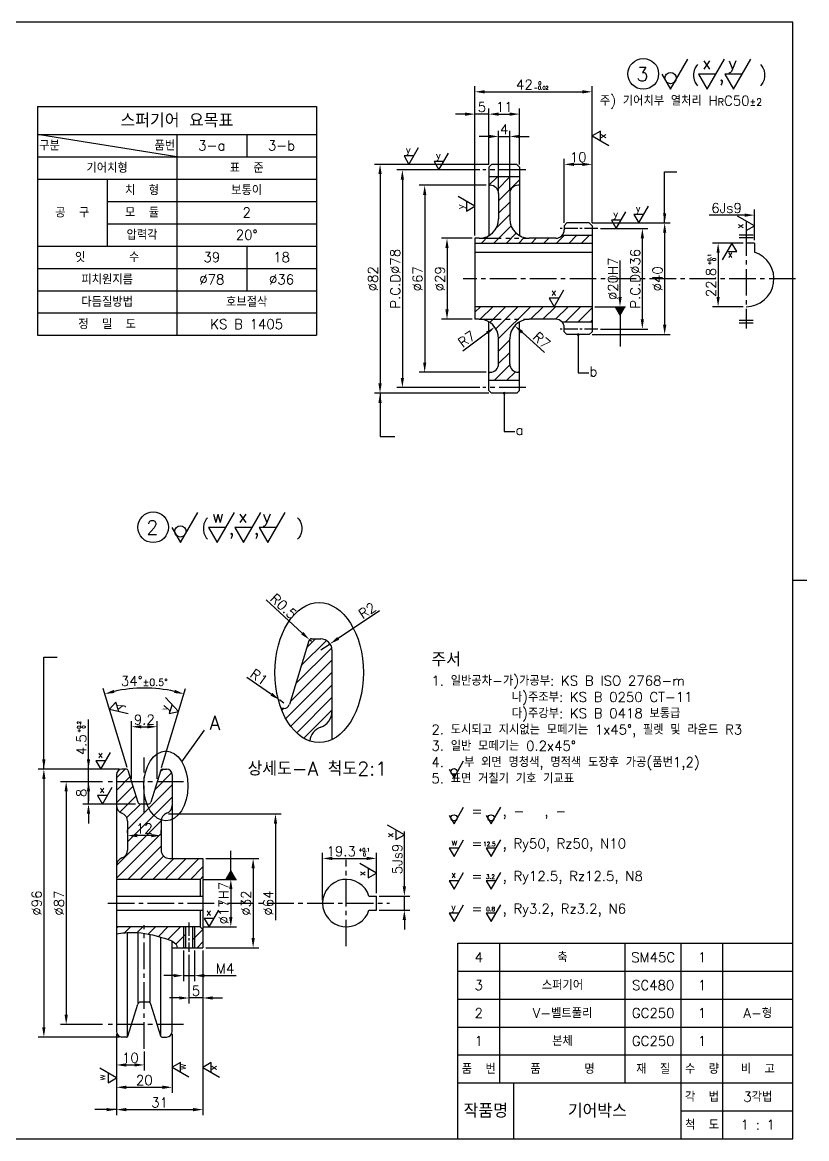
# Model space of a CAD drawing. Header units: millimetres. Extents: x 5 to 589, y 5 to 424.
# Drawn here: x 307.9 to 589, y 10 to 410 of the extents above; entities that cross this region are included whole.
import ezdxf
from ezdxf.enums import TextEntityAlignment as Align

# ---------------------------------------------------------------- set-up
doc = ezdxf.new("R2010")
doc.units = ezdxf.units.MM
doc.header["$LTSCALE"] = 0.5
doc.linetypes.add('CENTER2', pattern=[28.575, 19.05, -3.175, 3.175, -3.175])
doc.linetypes.add('PHANTOM2', pattern=[31.75, 15.875, -3.175, 3.175, -3.175, 3.175, -3.175])
doc.layers.get('0').update_dxf_attribs({"color": 4})
for name, color, linetype in [('cen', 1, 'CENTER2'), ('dim', 1, 'Continuous'), ('hsp', 7, 'Continuous'), ('mod', 3, 'Continuous'), ('pha', 1, 'PHANTOM2'), ('sg', 7, 'Continuous'), ('sm', 1, 'Continuous'), ('txt', 2, 'Continuous')]:
    doc.layers.add(name, color=color, linetype=linetype)
doc.styles.get("Standard").update_dxf_attribs({"font": 'romans.shx', "bigfont": 'whgtxt.shx'})
doc.dimstyles.new('dt', dxfattribs={"dimtxt": 3.5, "dimasz": 3.5, "dimexe": 2, "dimexo": 1, "dimgap": 0.8, "dimtad": 1, "dimdec": 1, "dimdsep": 46, "dimtxsty": 'Standard', "dimcen": 0, "dimclrt": 2, "dimadec": 0, "dimazin": 0, "dimtfac": 1, "dimtdec": 1, "dimtmove": 0, "dimatfit": 3, "dimldrblk": 'DATUMFILLED', "dimfxl": 0, "dimarcsym": 0})
doc.dimstyles.new('ISO-25', dxfattribs={"dimtxt": 3.5, "dimasz": 3.5, "dimexe": 2, "dimexo": 1, "dimgap": 0.8, "dimtad": 1, "dimdec": 1, "dimdsep": 46, "dimtxsty": 'Standard', "dimcen": 0, "dimclrt": 2, "dimadec": 0, "dimazin": 0, "dimtfac": 1, "dimtdec": 1, "dimtmove": 0, "dimatfit": 3, "dimfxl": 0, "dimarcsym": 0})
doc.dimstyles.new('pi', dxfattribs={"dimtxt": 3.5, "dimasz": 3.5, "dimexe": 2, "dimexo": 1, "dimgap": 0.8, "dimtad": 1, "dimdec": 1, "dimdsep": 46, "dimtxsty": 'Standard', "dimcen": 0, "dimclrt": 2, "dimadec": 0, "dimazin": 0, "dimtfac": 1, "dimtdec": 1, "dimtmove": 0, "dimatfit": 3, "dimfxl": 0, "dimarcsym": 0})

# ---------------------------------------------------------------- blocks, each defined once
blk = doc.blocks.new('*D46')
at = {"layer": 'Defpoints', "color": 0}
for p in [(484.41, 301.29), (489.61, 296.61)]:
    blk.add_point(p, dxfattribs=at)
at = {"layer": 'dim', "color": 0, "lineweight": -2}
blk.add_line((495.02, 291.75), (487.01, 298.95), dxfattribs=at)
at = {"layer": 'dim', "color": 0}
blk.add_solid([(487.4, 299.38), (486.62, 298.51), (484.41, 301.29)], dxfattribs=at)
at = {"layer": 'dim', "color": 2, "insert": (494.02, 296.07), "char_height": 3.5, "attachment_point": 5, "rotation": 318.0378}
blk.add_mtext('R7', dxfattribs=at)
blk = doc.blocks.new('*D47')
at = {"layer": 'Defpoints', "color": 0}
for p in [(477.23, 300.78), (471.61, 296.61)]:
    blk.add_point(p, dxfattribs=at)
at = {"layer": 'dim', "color": 0, "lineweight": -2}
blk.add_line((465.78, 292.27), (474.42, 298.69), dxfattribs=at)
at = {"layer": 'dim', "color": 0}
blk.add_solid([(474.08, 299.16), (474.77, 298.23), (477.23, 300.78)], dxfattribs=at)
at = {"layer": 'dim', "color": 2, "insert": (467.18, 296.49), "char_height": 3.5, "attachment_point": 5, "rotation": 36.6097}
blk.add_mtext('R7', dxfattribs=at)
blk = doc.blocks.new('*D48')
at = {"layer": 'Defpoints', "color": 0}
for p in [(470.11, 332.61), (460.11, 303.61), (470.11, 303.61)]:
    blk.add_point(p, dxfattribs=at)
at = {"layer": 'dim', "color": 0, "lineweight": -2}
for p, q in [((469.11, 332.61), (458.11, 332.61)), ((460.11, 329.11), (460.11, 307.11)), ((469.11, 303.61), (458.11, 303.61))]:
    blk.add_line(p, q, dxfattribs=at)
at = {"layer": 'dim', "color": 0}
for points in [[(459.53, 329.11), (460.7, 329.11), (460.11, 332.61)], [(459.53, 307.11), (460.7, 307.11), (460.11, 303.61)]]:
    blk.add_solid(points, dxfattribs=at)
at = {"layer": 'dim', "color": 2, "insert": (457.56, 318.11), "char_height": 3.5, "attachment_point": 5, "rotation": 90}
blk.add_mtext('%%c29', dxfattribs=at)
blk = doc.blocks.new('*D49')
at = {"layer": 'Defpoints', "color": 0}
for p in [(482.61, 369.11), (478.61, 348.61), (482.61, 348.61)]:
    blk.add_point(p, dxfattribs=at)
at = {"layer": 'dim', "color": 0, "lineweight": -2}
for p, q in [((475.11, 369.11), (471.61, 369.11)), ((478.61, 349.61), (478.61, 371.11)), ((478.61, 369.11), (482.61, 369.11)), ((482.61, 349.61), (482.61, 371.11)), ((486.11, 369.11), (489.61, 369.11))]:
    blk.add_line(p, q, dxfattribs=at)
at = {"layer": 'dim', "color": 0}
for points in [[(475.11, 369.69), (475.11, 368.52), (478.61, 369.11)], [(486.11, 369.69), (486.11, 368.52), (482.61, 369.11)]]:
    blk.add_solid(points, dxfattribs=at)
at = {"layer": 'dim', "color": 2, "insert": (480.61, 371.66), "char_height": 3.5, "attachment_point": 5}
blk.add_mtext('4', dxfattribs=at)
blk = doc.blocks.new('*D50')
at = {"layer": 'Defpoints', "color": 0}
for p in [(486.11, 377.11), (475.11, 358.11), (486.11, 358.11)]:
    blk.add_point(p, dxfattribs=at)
at = {"layer": 'dim', "color": 0, "lineweight": -2}
for p, q in [((475.11, 359.11), (475.11, 379.11)), ((478.61, 377.11), (482.61, 377.11)), ((486.11, 359.11), (486.11, 379.11))]:
    blk.add_line(p, q, dxfattribs=at)
at = {"layer": 'dim', "color": 0}
for points in [[(478.61, 377.69), (478.61, 376.52), (475.11, 377.11)], [(482.61, 377.69), (482.61, 376.52), (486.11, 377.11)]]:
    blk.add_solid(points, dxfattribs=at)
at = {"layer": 'dim', "color": 2, "insert": (480.61, 379.66), "char_height": 3.5, "attachment_point": 5}
blk.add_mtext('11', dxfattribs=at)
blk = doc.blocks.new('*D51')
at = {"layer": 'Defpoints', "color": 0}
for p in [(470.11, 377.11), (475.11, 358.11), (470.11, 332.61)]:
    blk.add_point(p, dxfattribs=at)
at = {"layer": 'dim', "color": 0, "lineweight": -2}
for p, q in [((466.61, 377.11), (463.11, 377.11)), ((470.11, 333.61), (470.11, 379.11)), ((475.11, 377.11), (470.11, 377.11)), ((475.11, 359.11), (475.11, 379.11)), ((478.61, 377.11), (482.11, 377.11))]:
    blk.add_line(p, q, dxfattribs=at)
at = {"layer": 'dim', "color": 0}
for points in [[(466.61, 377.69), (466.61, 376.52), (470.11, 377.11)], [(478.61, 377.69), (478.61, 376.52), (475.11, 377.11)]]:
    blk.add_solid(points, dxfattribs=at)
at = {"layer": 'dim', "color": 2, "insert": (472.61, 379.66), "char_height": 3.5, "attachment_point": 5}
blk.add_mtext('5', dxfattribs=at)
blk = doc.blocks.new('*D53')
at = {"layer": 'Defpoints', "color": 0}
for p in [(502.11, 359.11), (502.11, 337.11), (512.11, 337.11)]:
    blk.add_point(p, dxfattribs=at)
at = {"layer": 'dim', "color": 0, "lineweight": -2}
for p, q in [((502.11, 338.11), (502.11, 361.11)), ((512.11, 338.11), (512.11, 361.11)), ((508.61, 359.11), (505.61, 359.11))]:
    blk.add_line(p, q, dxfattribs=at)
at = {"layer": 'dim', "color": 0}
for points in [[(505.61, 359.69), (505.61, 358.52), (502.11, 359.11)], [(508.61, 359.69), (508.61, 358.52), (512.11, 359.11)]]:
    blk.add_solid(points, dxfattribs=at)
at = {"layer": 'dim', "color": 2, "insert": (507.11, 361.66), "char_height": 3.5, "attachment_point": 5}
blk.add_mtext('10', dxfattribs=at)
blk = doc.blocks.new('*D55')
at = {"layer": 'Defpoints', "color": 0}
for p in [(514.11, 336.11), (530.11, 336.11), (514.11, 300.11)]:
    blk.add_point(p, dxfattribs=at)
at = {"layer": 'dim', "color": 0, "lineweight": -2}
for p, q in [((515.11, 336.11), (532.11, 336.11)), ((530.11, 303.61), (530.11, 332.61)), ((515.11, 300.11), (532.11, 300.11))]:
    blk.add_line(p, q, dxfattribs=at)
at = {"layer": 'dim', "color": 0}
for points in [[(529.53, 332.61), (530.7, 332.61), (530.11, 336.11)], [(529.53, 303.61), (530.7, 303.61), (530.11, 300.11)]]:
    blk.add_solid(points, dxfattribs=at)
at = {"layer": 'dim', "color": 2, "insert": (527.56, 318.11), "char_height": 3.5, "attachment_point": 5, "rotation": 90}
blk.add_mtext('P.C.D%%c36', dxfattribs=at)
blk = doc.blocks.new('*D56')
at = {"layer": 'Defpoints', "color": 0}
for p in [(511.11, 338.11), (511.11, 298.11), (538.11, 298.11)]:
    blk.add_point(p, dxfattribs=at)
at = {"layer": 'dim', "color": 0, "lineweight": -2}
for p, q in [((512.11, 338.11), (540.11, 338.11)), ((538.11, 334.61), (538.11, 301.61)), ((512.11, 298.11), (540.11, 298.11))]:
    blk.add_line(p, q, dxfattribs=at)
at = {"layer": 'dim', "color": 0}
for points in [[(537.53, 334.61), (538.7, 334.61), (538.11, 338.11)], [(537.53, 301.61), (538.7, 301.61), (538.11, 298.11)]]:
    blk.add_solid(points, dxfattribs=at)
at = {"layer": 'dim', "color": 2, "insert": (535.56, 318.11), "char_height": 3.5, "attachment_point": 5, "rotation": 90}
blk.add_mtext('%%c40', dxfattribs=at)
blk = doc.blocks.new('*D57')
at = {"layer": 'Defpoints', "color": 0}
for p in [(475.11, 351.61), (452.11, 284.61), (475.11, 284.61)]:
    blk.add_point(p, dxfattribs=at)
at = {"layer": 'dim', "color": 0, "lineweight": -2}
for p, q in [((474.11, 351.61), (450.11, 351.61)), ((452.11, 348.11), (452.11, 288.11)), ((474.11, 284.61), (450.11, 284.61))]:
    blk.add_line(p, q, dxfattribs=at)
at = {"layer": 'dim', "color": 0}
for points in [[(451.53, 348.11), (452.7, 348.11), (452.11, 351.61)], [(451.53, 288.11), (452.7, 288.11), (452.11, 284.61)]]:
    blk.add_solid(points, dxfattribs=at)
at = {"layer": 'dim', "color": 2, "insert": (449.56, 318.11), "char_height": 3.5, "attachment_point": 5, "rotation": 90}
blk.add_mtext('%%c67', dxfattribs=at)
blk = doc.blocks.new('*D58')
at = {"layer": 'Defpoints', "color": 0}
for p in [(472.91, 357.11), (444.11, 279.11), (472.91, 279.11)]:
    blk.add_point(p, dxfattribs=at)
at = {"layer": 'dim', "color": 0, "lineweight": -2}
for p, q in [((471.91, 357.11), (442.11, 357.11)), ((444.11, 353.61), (444.11, 282.61)), ((471.91, 279.11), (442.11, 279.11))]:
    blk.add_line(p, q, dxfattribs=at)
at = {"layer": 'dim', "color": 0}
for points in [[(443.53, 353.61), (444.7, 353.61), (444.11, 357.11)], [(443.53, 282.61), (444.7, 282.61), (444.11, 279.11)]]:
    blk.add_solid(points, dxfattribs=at)
at = {"layer": 'dim', "color": 2, "insert": (441.56, 318.11), "char_height": 3.5, "attachment_point": 5, "rotation": 90}
blk.add_mtext('P.C.D%%c78', dxfattribs=at)
blk = doc.blocks.new('*D59')
at = {"layer": 'Defpoints', "color": 0}
for p in [(476.11, 359.11), (436.11, 277.11), (476.11, 277.11)]:
    blk.add_point(p, dxfattribs=at)
at = {"layer": 'dim', "color": 0, "lineweight": -2}
for p, q in [((475.11, 359.11), (434.11, 359.11)), ((436.11, 355.61), (436.11, 280.61)), ((475.11, 277.11), (434.11, 277.11))]:
    blk.add_line(p, q, dxfattribs=at)
at = {"layer": 'dim', "color": 0}
for points in [[(435.53, 355.61), (436.7, 355.61), (436.11, 359.11)], [(435.53, 280.61), (436.7, 280.61), (436.11, 277.11)]]:
    blk.add_solid(points, dxfattribs=at)
at = {"layer": 'dim', "color": 2, "insert": (433.56, 318.11), "char_height": 3.5, "attachment_point": 5, "rotation": 90}
blk.add_mtext('%%c82', dxfattribs=at)
blk = doc.blocks.new('*D89')
at = {"layer": 'Defpoints', "color": 0}
for p in [(345.64, 118.59), (345.64, 118.59), (357.64, 118.59)]:
    blk.add_point(p, dxfattribs=at)
at = {"layer": 'dim', "color": 0, "lineweight": -2}
for p, q in [((345.64, 119.59), (345.64, 120.59)), ((357.64, 119.59), (357.64, 120.59)), ((354.14, 118.59), (349.14, 118.59))]:
    blk.add_line(p, q, dxfattribs=at)
at = {"layer": 'dim', "color": 0}
for points in [[(349.14, 119.17), (349.14, 118), (345.64, 118.59)], [(354.14, 119.17), (354.14, 118), (357.64, 118.59)]]:
    blk.add_solid(points, dxfattribs=at)
at = {"layer": 'dim', "color": 2, "insert": (351.64, 121.14), "char_height": 3.5, "attachment_point": 5}
blk.add_mtext('12', dxfattribs=at)
blk = doc.blocks.new('*D94')
at = {"layer": 'Defpoints', "color": 0}
for p in [(337.64, 137.91), (323.64, 50.91), (337.64, 50.91)]:
    blk.add_point(p, dxfattribs=at)
at = {"layer": 'dim', "color": 0, "lineweight": -2}
for p, q in [((336.64, 137.91), (321.64, 137.91)), ((323.64, 134.41), (323.64, 54.41)), ((336.64, 50.91), (321.64, 50.91))]:
    blk.add_line(p, q, dxfattribs=at)
at = {"layer": 'dim', "color": 0}
for points in [[(323.06, 134.41), (324.22, 134.41), (323.64, 137.91)], [(323.06, 54.41), (324.22, 54.41), (323.64, 50.91)]]:
    blk.add_solid(points, dxfattribs=at)
at = {"layer": 'dim', "color": 2, "insert": (321.09, 94.41), "char_height": 3.5, "attachment_point": 5, "rotation": 90}
blk.add_mtext('%%c87', dxfattribs=at)
blk = doc.blocks.new('*D95')
at = {"layer": 'Defpoints', "color": 0}
for p in [(343.64, 142.41), (315.64, 46.41), (343.64, 46.41)]:
    blk.add_point(p, dxfattribs=at)
at = {"layer": 'dim', "color": 0, "lineweight": -2}
for p, q in [((342.64, 142.41), (313.64, 142.41)), ((315.64, 138.91), (315.64, 49.91)), ((342.64, 46.41), (313.64, 46.41))]:
    blk.add_line(p, q, dxfattribs=at)
at = {"layer": 'dim', "color": 0}
for points in [[(315.06, 138.91), (316.22, 138.91), (315.64, 142.41)], [(315.06, 49.91), (316.22, 49.91), (315.64, 46.41)]]:
    blk.add_solid(points, dxfattribs=at)
at = {"layer": 'dim', "color": 2, "insert": (313.09, 94.41), "char_height": 3.5, "attachment_point": 5, "rotation": 90}
blk.add_mtext('%%c96', dxfattribs=at)
blk = doc.blocks.new('*D96')
at = {"layer": 'Defpoints', "color": 0}
for p in [(356.24, 157.6), (347.04, 137.91), (356.24, 137.91)]:
    blk.add_point(p, dxfattribs=at)
at = {"layer": 'dim', "color": 0, "lineweight": -2}
for p, q in [((347.04, 138.91), (347.04, 159.6)), ((350.54, 157.6), (352.74, 157.6)), ((356.24, 138.91), (356.24, 159.6))]:
    blk.add_line(p, q, dxfattribs=at)
at = {"layer": 'dim', "color": 0}
for points in [[(350.54, 158.18), (350.54, 157.02), (347.04, 157.6)], [(352.74, 158.18), (352.74, 157.02), (356.24, 157.6)]]:
    blk.add_solid(points, dxfattribs=at)
at = {"layer": 'dim', "color": 2, "insert": (351.64, 160.15), "char_height": 3.5, "attachment_point": 5}
blk.add_mtext('9.2', dxfattribs=at)
blk = doc.blocks.new('*D97')
at = {"layer": 'Defpoints', "color": 0}
for p in [(356.44, 171.24), (345.77, 142.06), (357.51, 142.06), (349.27, 130.62), (354.01, 130.62)]:
    blk.add_point(p, dxfattribs=at)
at = {"layer": 'dim', "color": 0, "lineweight": -2}
for p, q in [((345.48, 143.02), (336.84, 171.26)), ((357.8, 143.02), (366.43, 171.26))]:
    blk.add_line(p, q, dxfattribs=at)
blk.add_arc((351.64, 122.87), 48.61, 77.1266, 102.8734, dxfattribs=at)
at = {"layer": 'dim', "color": 0}
for points in [[(340.96, 169.69), (340.66, 170.82), (337.43, 169.35)], [(362.62, 170.82), (362.32, 169.69), (365.85, 169.35)]]:
    blk.add_solid(points, dxfattribs=at)
at = {"layer": 'dim', "color": 2, "insert": (351.64, 174.02), "char_height": 3.5, "attachment_point": 5}
blk.add_mtext('34°{\\H0.71429x;\\C1;%%P0.5%%D}', dxfattribs=at)
blk = doc.blocks.new('*D98')
at = {"layer": 'Defpoints', "color": 0}
for p in [(371.64, 102.91), (371.64, 85.91), (382.64, 85.91)]:
    blk.add_point(p, dxfattribs=at)
at = {"layer": 'dim', "color": 0, "lineweight": -2}
for p, q in [((372.64, 102.91), (384.64, 102.91)), ((382.64, 99.41), (382.64, 89.41)), ((372.64, 85.91), (384.64, 85.91))]:
    blk.add_line(p, q, dxfattribs=at)
at = {"layer": 'dim', "color": 0}
for points in [[(382.06, 99.41), (383.22, 99.41), (382.64, 102.91)], [(382.06, 89.41), (383.22, 89.41), (382.64, 85.91)]]:
    blk.add_solid(points, dxfattribs=at)
at = {"layer": 'dim', "color": 2, "insert": (380.09, 94.41), "char_height": 3.5, "attachment_point": 5, "rotation": 90}
blk.add_mtext('%%c17H7', dxfattribs=at)
blk = doc.blocks.new('*D99')
at = {"layer": 'Defpoints', "color": 0}
for p in [(372.64, 110.41), (372.64, 78.41), (390.64, 78.41)]:
    blk.add_point(p, dxfattribs=at)
at = {"layer": 'dim', "color": 0, "lineweight": -2}
for p, q in [((373.64, 110.41), (392.64, 110.41)), ((390.64, 106.91), (390.64, 81.91)), ((373.64, 78.41), (392.64, 78.41))]:
    blk.add_line(p, q, dxfattribs=at)
at = {"layer": 'dim', "color": 0}
for points in [[(390.06, 106.91), (391.22, 106.91), (390.64, 110.41)], [(390.06, 81.91), (391.22, 81.91), (390.64, 78.41)]]:
    blk.add_solid(points, dxfattribs=at)
at = {"layer": 'dim', "color": 2, "insert": (388.09, 94.41), "char_height": 3.5, "attachment_point": 5, "rotation": 90}
blk.add_mtext('%%c32', dxfattribs=at)
blk = doc.blocks.new('*D101')
at = {"layer": 'Defpoints', "color": 0}
for p in [(341.64, 48.41), (351.64, 42.21), (351.64, 36.41)]:
    blk.add_point(p, dxfattribs=at)
at = {"layer": 'dim', "color": 0, "lineweight": -2}
for p, q in [((341.64, 47.41), (341.64, 34.41)), ((351.64, 41.21), (351.64, 34.41)), ((345.14, 36.41), (348.14, 36.41))]:
    blk.add_line(p, q, dxfattribs=at)
at = {"layer": 'dim', "color": 0}
for points in [[(345.14, 37), (345.14, 35.83), (341.64, 36.41)], [(348.14, 37), (348.14, 35.83), (351.64, 36.41)]]:
    blk.add_solid(points, dxfattribs=at)
at = {"layer": 'dim', "color": 2, "insert": (346.64, 38.96), "char_height": 3.5, "attachment_point": 5}
blk.add_mtext('10', dxfattribs=at)
blk = doc.blocks.new('*D102')
at = {"layer": 'Defpoints', "color": 0}
for p in [(341.64, 48.41), (361.64, 48.41), (361.64, 28.41)]:
    blk.add_point(p, dxfattribs=at)
at = {"layer": 'dim', "color": 0, "lineweight": -2}
for p, q in [((341.64, 47.41), (341.64, 26.41)), ((361.64, 47.41), (361.64, 26.41)), ((345.14, 28.41), (358.14, 28.41))]:
    blk.add_line(p, q, dxfattribs=at)
at = {"layer": 'dim', "color": 0}
for points in [[(345.14, 29), (345.14, 27.83), (341.64, 28.41)], [(358.14, 29), (358.14, 27.83), (361.64, 28.41)]]:
    blk.add_solid(points, dxfattribs=at)
at = {"layer": 'dim', "color": 2, "insert": (351.64, 30.96), "char_height": 3.5, "attachment_point": 5}
blk.add_mtext('20', dxfattribs=at)
blk = doc.blocks.new('*D103')
at = {"layer": 'Defpoints', "color": 0}
for p in [(372.64, 78.41), (341.64, 48.41), (372.64, 20.41)]:
    blk.add_point(p, dxfattribs=at)
at = {"layer": 'dim', "color": 0, "lineweight": -2}
for p, q in [((372.64, 77.41), (372.64, 18.41)), ((341.64, 47.41), (341.64, 18.41)), ((345.14, 20.41), (369.14, 20.41))]:
    blk.add_line(p, q, dxfattribs=at)
at = {"layer": 'dim', "color": 0}
for points in [[(345.14, 21), (345.14, 19.83), (341.64, 20.41)], [(369.14, 21), (369.14, 19.83), (372.64, 20.41)]]:
    blk.add_solid(points, dxfattribs=at)
at = {"layer": 'dim', "color": 2, "insert": (357.14, 22.96), "char_height": 3.5, "attachment_point": 5}
blk.add_mtext('31', dxfattribs=at)
blk = doc.blocks.new('*D104')
at = {"layer": 'Defpoints', "color": 0}
for p in [(365.64, 78.41), (369.64, 78.41), (369.64, 68.41)]:
    blk.add_point(p, dxfattribs=at)
at = {"layer": 'dim', "color": 0, "lineweight": -2}
for p, q in [((365.64, 77.41), (365.64, 66.41)), ((369.64, 77.41), (369.64, 66.41)), ((362.14, 68.41), (358.64, 68.41)), ((365.64, 68.41), (369.64, 68.41)), ((373.14, 68.41), (384.57, 68.41))]:
    blk.add_line(p, q, dxfattribs=at)
at = {"layer": 'dim', "color": 0}
for points in [[(362.14, 69), (362.14, 67.83), (365.64, 68.41)], [(373.14, 69), (373.14, 67.83), (369.64, 68.41)]]:
    blk.add_solid(points, dxfattribs=at)
at = {"layer": 'dim', "color": 2, "insert": (380.61, 70.96), "char_height": 3.5, "attachment_point": 5}
blk.add_mtext('M4', dxfattribs=at)
blk = doc.blocks.new('*D105')
at = {"layer": 'Defpoints', "color": 0}
for p in [(367.64, 76.91), (372.64, 78.41), (367.64, 60.41)]:
    blk.add_point(p, dxfattribs=at)
at = {"layer": 'dim', "color": 0, "lineweight": -2}
for p, q in [((372.64, 77.41), (372.64, 58.41)), ((367.64, 75.91), (367.64, 58.41)), ((364.14, 60.41), (360.64, 60.41)), ((372.64, 60.41), (367.64, 60.41)), ((376.14, 60.41), (379.64, 60.41))]:
    blk.add_line(p, q, dxfattribs=at)
at = {"layer": 'dim', "color": 0}
for points in [[(364.14, 61), (364.14, 59.83), (367.64, 60.41)], [(376.14, 61), (376.14, 59.83), (372.64, 60.41)]]:
    blk.add_solid(points, dxfattribs=at)
at = {"layer": 'dim', "color": 2, "insert": (370.14, 62.96), "char_height": 3.5, "attachment_point": 5}
blk.add_mtext('5', dxfattribs=at)
blk = doc.blocks.new('*D108')
at = {"layer": 'Defpoints', "color": 0}
for p in [(414.86, 185.1), (418.2, 187.31)]:
    blk.add_point(p, dxfattribs=at)
at = {"layer": 'dim', "color": 0, "lineweight": -2}
for p, q in [((435.97, 199.1), (421.11, 189.24)), ((414.86, 185.1), (418.2, 187.31))]:
    blk.add_line(p, q, dxfattribs=at)
at = {"layer": 'dim', "color": 0}
blk.add_solid([(420.79, 189.73), (421.44, 188.76), (418.2, 187.31)], dxfattribs=at)
at = {"layer": 'dim', "color": 2, "insert": (431.53, 199.21), "char_height": 3.5, "attachment_point": 5, "rotation": 33.5614}
blk.add_mtext('R2', dxfattribs=at)
blk = doc.blocks.new('*D109')
at = {"layer": 'Defpoints', "color": 0}
for p in [(410.82, 188.77), (411.56, 188.1)]:
    blk.add_point(p, dxfattribs=at)
at = {"layer": 'dim', "color": 0, "lineweight": -2}
for p, q in [((395.3, 203.04), (408.24, 191.14)), ((411.56, 188.1), (410.82, 188.77))]:
    blk.add_line(p, q, dxfattribs=at)
at = {"layer": 'dim', "color": 0}
blk.add_solid([(408.64, 191.57), (407.85, 190.71), (410.82, 188.77)], dxfattribs=at)
at = {"layer": 'dim', "color": 2, "insert": (401.54, 200.76), "char_height": 3.5, "attachment_point": 5, "rotation": 317.4233}
blk.add_mtext('R0.5', dxfattribs=at)
blk = doc.blocks.new('_DatumFilled')
at = {"color": 0, "linetype": 'ByBlock'}
blk.add_solid([(0, 0.58), (-1, 0), (0, -0.58)], dxfattribs=at)

msp = doc.modelspace()

# ---------------------------------------------------------------- hatches: boundary and pattern name
at = {"layer": 'hsp'}
h = msp.add_hatch(dxfattribs=at)
h.set_pattern_fill('ANSI31', color=256, style=0)
h.set_pattern_definition([(45, (42.0502, -5.159), (-2.245064, 2.245064), [])])
h.paths.add_polyline_path([(471.61, 332.61), (470.11, 332.61), (470.11, 330.91), (512.11, 330.91), (512.11, 333.61), (501.35, 333.61, -0.213422), (499.11, 332.61), (489.61, 332.61, -0.414214), (482.61, 339.61), (482.61, 348.61, -0.414214), (485.61, 351.61), (486.11, 351.61), (486.11, 354.61), (475.11, 354.61), (475.11, 351.61), (475.61, 351.61, -0.414214), (478.61, 348.61), (478.61, 339.61, -0.414214)])
h.paths.add_polyline_path([(489.61, 303.61), (499.11, 303.61, -0.213422), (501.35, 302.61), (512.11, 302.61), (512.11, 308.11), (470.11, 308.11), (470.11, 303.61), (471.61, 303.61, -0.414214), (478.61, 296.61), (478.61, 287.61, -0.414214), (475.61, 284.61), (475.11, 284.61), (475.11, 281.61), (486.11, 281.61), (486.11, 284.61), (485.61, 284.61, -0.414214), (482.61, 287.61), (482.61, 296.61, -0.414214)])
h = msp.add_hatch(dxfattribs=at)
h.set_pattern_fill('ANSI31', color=256, style=0)
h.set_pattern_definition([(45, (-7.6104, 1.983), (-2.245064, 2.245064), [])])
edge = h.paths.add_edge_path()
edge.add_arc((414.86, 185.1), 4, 0, 90)
edge.add_line((414.86, 189.1), (411.56, 189.1))
edge.add_arc((411.56, 188.1), 1, 90, 163)
edge.add_line((410.6, 188.39), (403.61, 165.51))
edge.add_arc((401.69, 166.1), 2, 270, 343, ccw=False)
edge.add_line((401.69, 164.1), (400.69, 164.1))
edge.add_ellipse((414.28, 177.02), major_axis=(0, -25.08), ratio=0.632209, start_angle=301.0208, end_angle=347.7376)
edge.add_arc((416.86, 151.78), 6, 109.4712, 172.9856, ccw=False)
edge.add_arc((412.86, 163.1), 6, 289.4712, 360)
edge.add_line((418.86, 163.1), (418.86, 185.1))
h = msp.add_hatch(dxfattribs=at)
h.set_pattern_fill('ANSI31', color=256, style=0)
h.set_pattern_definition([(45, (19.4336, -16.7956), (-2.245064, 2.245064), [])])
h.paths.add_polyline_path([(345.64, 123.76), (345.64, 113.41, -0.317837), (343.64, 110.59, 0.317837), (341.64, 107.76), (341.64, 102.91), (371.64, 102.91), (372.64, 103.91), (372.64, 110.41), (360.64, 110.41, -0.414214), (357.64, 113.41), (357.64, 123.76, -0.317837), (359.64, 126.59, 0.317837), (361.64, 129.41), (361.64, 140.41, 0.414214), (359.64, 142.41), (357.98, 142.41, 0.329751), (357.51, 142.06), (354.01, 130.62, -0.329751), (353.05, 129.91), (350.22, 129.91, -0.329751), (349.27, 130.62), (345.77, 142.06, 0.329751), (345.29, 142.41), (343.64, 142.41, 0.414214), (341.64, 140.41), (341.64, 129.41, 0.317837), (343.64, 126.59, -0.317837)])
edge = h.paths.add_edge_path()
edge.add_line((366.34, 85.91), (341.64, 85.91))
edge.add_line((341.64, 85.91), (341.64, 83.44))
edge.add_spline(control_points=[(341.64, 83.44), (343.75, 83.72), (349.52, 84.25), (356.34, 82.72), (362.98, 80.47), (363.36, 78.73), (363.39, 78.41)], knot_values=[4.775624, 4.775624, 4.775624, 4.775624, 11.084818, 22.297514, 27.283342, 28.317268, 28.317268, 28.317268, 28.317268], degree=3, periodic=0)
edge.add_line((363.39, 78.41), (366.34, 78.41))
edge.add_line((366.34, 78.41), (366.34, 85.91))
h.paths.add_polyline_path([(372.64, 84.91), (371.64, 85.91), (368.94, 85.91), (368.94, 78.41), (372.64, 78.41)])

# ---------------------------------------------------------------- linework, layer by layer
for p, q in [((584, 410), (10, 410)), ((584, 10), (584, 410)), ((10, 10), (584, 10))]:
    msp.add_line(p, q)
at = {"layer": 'cen'}
for p, q in [((488.31, 357.11), (472.91, 357.11)), ((567.27, 335.88), (567.27, 300.33)), ((585.05, 318.11), (465.91, 318.11)), ((488.31, 279.11), (472.91, 279.11)), ((351.64, 126.91), (351.64, 146.61)), ((365.64, 137.91), (337.64, 137.91)), ((424.03, 78.93), (424.03, 109.9)), ((338.54, 94.41), (439.51, 94.41)), ((351.64, 42.21), (351.64, 86.56)), ((365.64, 50.91), (337.64, 50.91))]:
    msp.add_line(p, q, dxfattribs=at)
at = {"layer": 'cen', "ltscale": 0.5}
for p, q in [((514.11, 336.11), (500.11, 336.11)), ((514.11, 300.11), (500.11, 300.11)), ((367.64, 87.41), (367.64, 76.91))]:
    msp.add_line(p, q, dxfattribs=at)
at = {"layer": 'dim'}
for p, q in [((470.11, 333.61), (470.11, 387.11)), ((473.61, 385.11), (508.61, 385.11)), ((512.11, 338.11), (512.11, 387.11)), ((566.77, 340.91), (554.07, 340.91)), ((570.27, 331.91), (570.27, 342.91)), ((566.27, 330.91), (555.27, 330.91)), ((522.11, 311.61), (522.11, 324.61)), ((557.27, 327.41), (557.27, 311.61)), ((513.11, 308.11), (524.11, 308.11)), ((566.27, 308.11), (555.27, 308.11)), ((507.11, 298.11), (507.11, 284.43)), ((507.11, 284.43), (510.89, 284.43)), ((480.61, 277.11), (480.61, 263.43)), ((480.61, 263.43), (484.39, 263.43)), ((388.32, 175.36), (397.17, 169.23)), ((401.69, 166.1), (400.05, 167.24)), ((331.64, 145.91), (331.64, 160.19)), ((331.64, 141.41), (331.64, 144.91)), ((342.64, 142.41), (329.64, 142.41)), ((331.64, 137.91), (331.64, 142.41)), ((336.64, 137.91), (329.64, 137.91)), ((336.64, 137.91), (329.64, 137.91)), ((331.64, 129.91), (331.64, 137.91)), ((331.64, 134.41), (331.64, 130.91)), ((348.48, 129.91), (329.64, 129.91)), ((331.64, 126.41), (331.64, 122.91)), ((360.25, 126.41), (400.64, 126.41)), ((398.64, 122.91), (398.64, 88.33)), ((444.83, 100.41), (444.83, 120.09)), ((415.53, 95.41), (415.53, 112.41)), ((434.83, 97.91), (434.83, 112.41)), ((419.03, 110.41), (431.33, 110.41)), ((435.83, 96.91), (446.83, 96.91)), ((444.83, 91.91), (444.83, 96.91)), ((435.83, 91.91), (446.83, 91.91)), ((444.83, 88.41), (444.83, 84.91))]:
    msp.add_line(p, q, dxfattribs=at)
at = {"layer": 'dim', "const_width": 0.5}
for points in [[(506.86, 298.11, 1), (507.36, 298.11, 1)], [(480.36, 277.11, 1), (480.86, 277.11, 1)]]:
    msp.add_lwpolyline(points, format="xyb", close=True, dxfattribs=at)
at = {"layer": 'dim'}
for points in [[(473.61, 385.69), (473.61, 384.52), (470.11, 385.11)], [(508.61, 385.69), (508.61, 384.52), (512.11, 385.11)], [(566.77, 341.49), (566.77, 340.32), (570.27, 340.91)], [(556.69, 327.41), (557.85, 327.41), (557.27, 330.91)], [(521.53, 311.61), (522.7, 311.61), (522.11, 308.11)], [(556.69, 311.61), (557.85, 311.61), (557.27, 308.11)], [(397.5, 169.71), (396.84, 168.75), (400.05, 167.24)], [(331.06, 145.91), (332.22, 145.91), (331.64, 142.41)], [(331.06, 134.41), (332.22, 134.41), (331.64, 137.91)], [(331.06, 126.41), (332.22, 126.41), (331.64, 129.91)], [(398.06, 122.91), (399.22, 122.91), (398.64, 126.41)], [(419.03, 111), (419.03, 109.83), (415.53, 110.41)], [(431.33, 111), (431.33, 109.83), (434.83, 110.41)], [(444.24, 100.41), (445.41, 100.41), (444.83, 96.91)], [(444.24, 88.41), (445.41, 88.41), (444.83, 91.91)]]:
    msp.add_solid(points, dxfattribs=at)
at = {"layer": 'hsp'}
msp.add_open_spline([(341.64, 83.44), (343.75, 83.72), (349.52, 84.25), (356.34, 82.72), (362.98, 80.47), (363.36, 78.73), (363.39, 78.41)], degree=3, knots=[4.775624, 4.775624, 4.775624, 4.775624, 11.084818, 22.297514, 27.283342, 28.317268, 28.317268, 28.317268, 28.317268], dxfattribs=at)
at = {"layer": 'mod'}
for p, q in [((540.22, 386.02), (546.45, 396.82)), ((553.39, 386.02), (559.61, 396.82)), ((562.76, 386.02), (568.99, 396.82)), ((537.1, 391.42), (540.22, 386.02)), ((556.5, 391.42), (550.27, 391.42)), ((550.27, 391.42), (553.39, 386.02)), ((565.88, 391.42), (559.65, 391.42)), ((559.65, 391.42), (562.76, 386.02)), ((313.32, 379.85), (413.32, 379.85)), ((313.32, 379.85), (313.32, 297.85)), ((413.32, 379.85), (413.32, 297.85)), ((476.11, 359.11), (475.11, 358.11)), ((475.11, 358.11), (475.11, 333.54)), ((485.11, 359.11), (476.11, 359.11)), ((485.11, 359.11), (486.11, 358.11)), ((486.11, 358.11), (486.11, 333.54)), ((486.11, 354.61), (475.11, 354.61)), ((475.11, 351.61), (475.61, 351.61)), ((478.61, 348.61), (478.61, 339.61)), ((482.61, 348.61), (482.61, 339.61)), ((486.11, 351.61), (485.61, 351.61)), ((503.11, 338.11), (502.11, 337.11)), ((502.11, 337.11), (502.11, 335.61)), ((511.11, 338.11), (503.11, 338.11)), ((511.11, 338.11), (512.11, 337.11)), ((512.11, 337.11), (512.11, 299.11)), ((470.11, 332.61), (470.11, 303.61)), ((471.61, 332.61), (470.11, 332.61)), ((499.11, 332.61), (489.61, 332.61)), ((512.11, 333.61), (501.35, 333.61)), ((470.11, 330.91), (512.11, 330.91)), ((570.27, 330.91), (567.27, 330.91)), ((570.27, 330.91), (570.27, 327.65)), ((470.11, 327.65), (512.11, 327.65)), ((512.11, 308.11), (470.11, 308.11)), ((471.61, 303.61), (470.11, 303.61)), ((475.11, 278.11), (475.11, 302.67)), ((486.11, 278.11), (486.11, 302.67)), ((499.11, 303.61), (489.61, 303.61)), ((512.11, 302.61), (501.35, 302.61)), ((502.11, 299.11), (502.11, 300.61)), ((313.32, 297.85), (413.32, 297.85)), ((478.61, 287.61), (478.61, 296.61)), ((482.61, 287.61), (482.61, 296.61)), ((503.11, 298.11), (502.11, 299.11)), ((511.11, 298.11), (503.11, 298.11)), ((511.11, 298.11), (512.11, 299.11)), ((475.11, 284.61), (475.61, 284.61)), ((486.11, 284.61), (485.61, 284.61)), ((486.11, 281.61), (475.11, 281.61)), ((476.11, 277.11), (475.11, 278.11)), ((485.11, 277.11), (476.11, 277.11)), ((485.11, 277.11), (486.11, 278.11)), ((364.59, 223.57), (370.82, 234.37)), ((377.76, 223.57), (383.99, 234.37)), ((387.14, 223.57), (393.37, 234.37)), ((395.85, 223.57), (402.08, 234.37)), ((361.48, 228.97), (364.59, 223.57)), ((380.87, 228.97), (374.65, 228.97)), ((374.65, 228.97), (377.76, 223.57)), ((390.25, 228.97), (384.02, 228.97)), ((384.02, 228.97), (387.14, 223.57)), ((398.97, 228.97), (392.74, 228.97)), ((392.74, 228.97), (395.85, 223.57)), ((589, 210), (584, 210)), ((410.6, 188.39), (403.61, 165.51)), ((411.56, 189.1), (414.86, 189.1)), ((418.86, 185.1), (418.86, 153.02)), ((401.69, 164.1), (400.69, 164.1)), ((341.64, 140.41), (341.64, 48.41)), ((345.29, 142.41), (343.64, 142.41)), ((345.77, 142.06), (349.27, 130.62)), ((357.51, 142.06), (354.01, 130.62)), ((357.98, 142.41), (359.64, 142.41)), ((361.64, 140.41), (361.64, 110.41)), ((353.05, 129.91), (350.22, 129.91)), ((345.64, 123.76), (345.64, 113.41)), ((357.64, 123.76), (357.64, 113.41)), ((360.64, 110.41), (372.64, 110.41)), ((372.64, 110.41), (372.64, 78.41)), ((371.64, 102.91), (341.64, 102.91)), ((372.64, 103.91), (371.64, 102.91)), ((371.64, 102.91), (371.64, 96.91)), ((341.64, 96.91), (372.64, 96.91)), ((432.15, 96.91), (434.83, 96.91)), ((434.83, 91.91), (434.83, 96.91)), ((341.64, 91.91), (372.64, 91.91)), ((371.64, 91.91), (371.64, 85.91)), ((432.15, 91.91), (434.83, 91.91)), ((371.64, 85.91), (341.64, 85.91)), ((366.34, 85.91), (366.34, 78.41)), ((368.94, 85.91), (368.94, 78.41)), ((372.64, 84.91), (371.64, 85.91)), ((345.66, 46.58), (345.66, 83.84)), ((349.48, 58.59), (349.48, 83.8)), ((353.79, 58.59), (353.79, 83.16)), ((357.61, 46.58), (357.61, 82.18)), ((361.64, 48.41), (361.64, 80.74)), ((464, 10), (464, 80)), ((361.64, 78.41), (372.64, 78.41)), ((345.77, 46.77), (349.27, 58.21)), ((353.05, 58.91), (350.22, 58.91)), ((357.51, 46.77), (354.01, 58.21)), ((345.29, 46.41), (343.64, 46.41)), ((357.98, 46.41), (359.64, 46.41))]:
    msp.add_line(p, q, dxfattribs=at)
for centre in [(540.22, 390.02), (364.59, 227.58)]:
    msp.add_circle(centre, 2, dxfattribs=at)
for centre, radius, start, end in [((475.61, 348.61), 3, 0, 90), ((485.61, 348.61), 3, 90, 180), ((471.61, 339.61), 7, 270, 360), ((489.61, 339.61), 7, 180, 270), ((499.11, 335.61), 3, 270, 0), ((567.27, 318.11), 10, 270, 72.5424), ((471.61, 296.61), 7, 0, 90), ((489.61, 296.61), 7, 90, 180), ((499.11, 300.61), 3, 0, 90), ((475.61, 287.61), 3, 270, 0), ((485.61, 287.61), 3, 180, 270), ((411.56, 188.1), 1, 90, 163), ((414.86, 185.1), 4, 0, 90), ((401.69, 166.1), 2, 270, 343), ((412.86, 163.1), 6, 289.4712, 0), ((416.86, 151.78), 6, 109.4712, 172.9856), ((343.64, 140.41), 2, 90, 180), ((345.29, 141.91), 0.5, 17, 90), ((357.98, 141.91), 0.5, 90, 163), ((359.64, 140.41), 2, 0, 90), ((344.64, 129.41), 3, 180, 250.5288), ((350.22, 130.91), 1, 197, 270), ((353.05, 130.91), 1, 270, 343), ((358.64, 129.41), 3, 289.4712, 0), ((342.64, 123.76), 3, 0, 70.5288), ((360.64, 123.76), 3, 109.4712, 180), ((342.64, 113.41), 3, 289.4712, 0), ((360.64, 113.41), 3, 180, 270), ((344.64, 107.76), 3, 109.4712, 180), ((424.03, 94.41), 8.5, 17.1046, 342.8954), ((350.22, 57.91), 1, 90, 163), ((353.05, 57.91), 1, 17, 90), ((343.64, 48.41), 2, 180, 270), ((359.64, 48.41), 2, 270, 0), ((345.29, 46.91), 0.5, 270, 343), ((357.98, 46.91), 0.5, 197, 270)]:
    msp.add_arc(centre, radius, start, end, dxfattribs=at)
at = {"layer": 'pha'}
for p, q in [((471.61, 332.61), (489.61, 332.61)), ((471.61, 303.61), (489.61, 303.61))]:
    msp.add_line(p, q, dxfattribs=at)
at = {"layer": 'sg'}
for p, q in [((515.11, 371.01), (512.11, 369.28)), ((512.11, 369.28), (518.11, 365.82)), ((515.11, 367.55), (515.11, 371.01)), ((446.43, 359.11), (449.89, 365.11)), ((448.16, 362.11), (444.7, 362.11)), ((444.7, 362.11), (446.43, 359.11)), ((458.93, 360.11), (455.47, 360.11)), ((455.47, 360.11), (457.2, 357.11)), ((457.2, 357.11), (460.66, 363.11)), ((470.11, 344.1), (464.11, 347.56)), ((467.11, 345.83), (467.11, 342.37)), ((467.11, 342.37), (470.11, 344.1)), ((528.81, 338.11), (532.27, 344.11)), ((520.77, 336.11), (524.23, 342.11)), ((530.54, 341.11), (527.08, 341.11)), ((527.08, 341.11), (528.81, 338.11)), ((570.27, 337.12), (564.27, 340.58)), ((522.5, 339.11), (519.04, 339.11)), ((519.04, 339.11), (520.77, 336.11)), ((567.27, 338.85), (567.27, 335.39)), ((567.27, 335.39), (570.27, 337.12)), ((562.21, 330.91), (558.75, 324.91)), ((563.94, 327.91), (562.21, 330.91)), ((560.48, 327.91), (563.94, 327.91)), ((498.5, 308.11), (501.96, 314.11)), ((500.23, 311.11), (496.77, 311.11)), ((496.77, 311.11), (498.5, 308.11)), ((363.93, 163.07), (359.2, 168.13)), ((341.47, 166.39), (339.11, 163.86)), ((342.48, 163.08), (341.47, 166.39)), ((361.57, 165.6), (360.55, 162.29)), ((339.11, 163.86), (345.86, 162.3)), ((360.55, 162.29), (363.93, 163.07)), ((365.08, 145.02), (373.24, 156.42)), ((336.02, 142.41), (339.48, 148.41)), ((337.75, 145.41), (334.29, 145.41)), ((334.29, 145.41), (336.02, 142.41)), ((462.62, 139.34), (466.08, 145.34)), ((460.89, 142.34), (462.62, 139.34)), ((338.37, 132.91), (334.91, 132.91)), ((334.91, 132.91), (336.64, 129.91)), ((336.64, 129.91), (340.1, 135.91)), ((462.62, 122.76), (466.08, 128.76)), ((475.92, 122.76), (479.38, 128.76)), ((460.89, 125.76), (462.62, 122.76)), ((474.19, 125.76), (475.92, 122.76)), ((444.83, 118.92), (438.83, 122.38)), ((441.83, 120.65), (441.83, 117.19)), ((441.83, 117.19), (444.83, 118.92)), ((462.62, 111.07), (466.08, 117.07)), ((475.92, 111.07), (479.38, 117.07)), ((464.35, 114.07), (460.89, 114.07)), ((460.89, 114.07), (462.62, 111.07)), ((477.65, 114.07), (474.19, 114.07)), ((474.19, 114.07), (475.92, 111.07)), ((434.83, 105.16), (428.83, 108.62)), ((431.83, 106.89), (431.83, 103.43)), ((431.83, 103.43), (434.83, 105.16)), ((462.62, 99.39), (466.08, 105.39)), ((475.92, 99.39), (479.38, 105.39)), ((464.35, 102.39), (460.89, 102.39)), ((460.89, 102.39), (462.62, 99.39)), ((477.65, 102.39), (474.19, 102.39)), ((474.19, 102.39), (475.92, 99.39)), ((462.62, 87.77), (466.08, 93.77)), ((475.92, 87.77), (479.38, 93.77)), ((376.59, 88.91), (373.13, 88.91)), ((373.13, 88.91), (374.86, 85.91)), ((374.86, 85.91), (378.32, 91.91)), ((464.35, 90.77), (460.89, 90.77)), ((460.89, 90.77), (462.62, 87.77)), ((477.65, 90.77), (474.19, 90.77)), ((474.19, 90.77), (475.92, 87.77)), ((364.64, 37.33), (361.64, 35.6)), ((364.64, 33.87), (364.64, 37.33)), ((375.64, 37.25), (372.64, 35.52)), ((375.64, 33.79), (375.64, 37.25)), ((341.64, 31.78), (335.64, 35.24)), ((338.64, 33.51), (338.64, 30.05)), ((361.64, 35.6), (367.64, 32.14)), ((372.64, 35.52), (378.64, 32.06)), ((338.64, 30.05), (341.64, 31.78))]:
    msp.add_line(p, q, dxfattribs=at)
for centre, radius in [((530.45, 391.52), 5.5), ((354.82, 229.07), 5.5), ((462.62, 141.55), 1.1), ((462.62, 124.96), 1.1), ((475.92, 124.96), 1.1)]:
    msp.add_circle(centre, radius, dxfattribs=at)
for centre, major_axis in [((414.28, 177.02), (0, -25.08)), ((359.34, 136.38), (0, -12.54))]:
    msp.add_ellipse(centre, major_axis=major_axis, ratio=0.632209, dxfattribs=at)
at = {"layer": 'sm'}
for p, q in [((363.32, 361.85), (313.32, 369.85)), ((363.32, 369.85), (363.32, 297.85)), ((388.32, 369.85), (388.32, 361.85)), ((313.32, 361.85), (413.32, 361.85)), ((313.32, 353.85), (413.32, 353.85)), ((338.32, 353.85), (338.32, 329.85)), ((338.32, 345.85), (413.32, 345.85)), ((338.32, 337.85), (413.32, 337.85)), ((313.32, 329.85), (413.32, 329.85)), ((388.32, 329.85), (388.32, 313.85)), ((313.32, 321.85), (413.32, 321.85)), ((313.32, 313.85), (413.32, 313.85)), ((313.32, 305.85), (413.32, 305.85)), ((365.64, 85.91), (365.64, 78.41)), ((369.64, 85.91), (369.64, 78.41)), ((464, 80), (584, 80)), ((479, 30), (479, 80)), ((524, 30), (524, 80)), ((544, 10), (544, 80)), ((559, 10), (559, 80)), ((464, 70), (584, 70)), ((464, 60), (584, 60)), ((464, 50), (584, 50)), ((464, 40), (584, 40)), ((484, 10), (484, 30)), ((544, 20), (584, 20))]:
    msp.add_line(p, q, dxfattribs=at)
at = {"layer": 'txt'}
for p, q in [((313.32, 369.85), (413.32, 369.85)), ((564.77, 333.88), (569.77, 333.88)), ((564.77, 332.88), (569.77, 332.88)), ((564.77, 303.33), (569.77, 303.33)), ((564.77, 302.33), (569.77, 302.33)), ((464, 30), (584, 30))]:
    msp.add_line(p, q, dxfattribs=at)

# ---------------------------------------------------------------- texts
at = {"layer": 'dim', "color": 2}
for s, p in [('42', (484.86, 385.91)), ('b', (511.19, 283.14)), ('a', (484.69, 262.14)), ('19.3', (416.95, 111.21))]:
    msp.add_text(s, height=3.5, dxfattribs=at).set_placement(p)
at = {"layer": 'dim', "color": 1}
for s, p in [('0', (492.83, 387.59)), ('-0.02', (491.29, 385.91)), ('+0.1', (428.38, 112.89)), ('0', (429.97, 111.21))]:
    msp.add_text(s, height=1.26, dxfattribs=at).set_placement(p)
for s, p in [('+0.1', (554.79, 322.96)), ('0', (556.47, 324.47)), ('+0.2', (328.88, 155.49)), ('0', (330.56, 156.96))]:
    msp.add_text(s, height=1.26, rotation=90, dxfattribs=at).set_placement(p)
at = {"layer": 'dim', "color": 2}
for s, p in [('22.8', (556.47, 311.53)), ('4.5', (330.84, 147.39))]:
    msp.add_text(s, height=3.5, rotation=90, dxfattribs=at).set_placement(p)
at = {"layer": 'dim', "color": 2, "insert": (560.28, 343.46), "char_height": 3.5, "attachment_point": 5}
msp.add_mtext('6Js9', dxfattribs=at)
at = {"layer": 'dim', "color": 2, "char_height": 3.5, "attachment_point": 5}
for s, insert, rotation in [('%%c20H7', (519.56, 318.11), 90), ('R1', (392.76, 175.39), 325.2952), ('8', (329.09, 133.91), 90), ('5Js9', (442.28, 110.21), 90), ('%%c64', (396.09, 94.41), 90)]:
    msp.add_mtext(s, dxfattribs=dict(at, insert=insert, rotation=rotation))
at = {"layer": 'mod'}
for s, height, p in [('x', 4.5, (551.51, 393.25)), ('y', 4.5, (560.89, 393.25)), ('3    (  ,   )', 5, (527.99, 388.96)), ('2    (  ,  ,   )', 5, (352.37, 226.51)), ('w', 4.5, (375.89, 230.81)), ('x', 4.5, (385.26, 230.81)), ('y', 4.5, (393.98, 230.81))]:
    msp.add_text(s, height=height, dxfattribs=at).set_placement(p)
for s, p in [('작품명', (474, 20)), ('기어박스', (514, 20))]:
    msp.add_text(s, height=5, dxfattribs=at).set_placement(p, align=Align.MIDDLE_CENTER)
at = {"layer": 'sg'}
for s, rotation, p in [('x', 90, (517.03, 368.25)), ('y', 90, (466.1, 343.06)), ('x', 90, (566.25, 336.08)), ('y', 107, (344.11, 164.3)), ('y', 73, (359.78, 163.25)), ('x', 90, (440.81, 117.88)), ('x', 90, (430.81, 104.12)), ('w', 90, (366.55, 34.57)), ('w', 90, (337.62, 30.74)), ('x', 90, (377.55, 34.48))]:
    msp.add_text(s, height=2.5, rotation=rotation, dxfattribs=at).set_placement(p)
for s, height, p in [('y', 2.5, (445.39, 363.13)), ('y', 2.5, (456.16, 361.13)), ('y', 2.5, (519.72, 340.13)), ('y', 2.5, (527.77, 342.13)), ('x', 2.5, (560.73, 325.73)), ('x', 2.5, (497.46, 312.13)), ('x', 2.5, (334.98, 146.43)), ('x', 2.5, (335.6, 133.93)), ('w', 2.5, (461.58, 115.09)), ('12.5', 1.5, (473.02, 114.81)), ('x', 2.5, (461.58, 103.41)), ('3.2', 1.5, (474.05, 103.14)), ('y', 2.5, (461.58, 91.79)), ('0.8', 1.5, (474.16, 91.51)), ('x', 2.5, (373.82, 89.93))]:
    msp.add_text(s, height=height, dxfattribs=at).set_placement(p)
at = {"layer": 'txt'}
for s, height, p in [('스퍼기어 요목표', 5, (363.32, 374.85)), ('구분             품번', 3.5, (338.32, 365.85)), ('3-a', 3.5, (375.82, 365.85)), ('3-b', 3.5, (400.82, 365.85)), ('기어치형', 3.5, (338.32, 357.85)), ('표  준', 3.5, (388.32, 357.85)), ('치  형', 3.5, (350.82, 349.85)), ('보통이', 3.5, (388.32, 349.85)), ('공  구', 3.5, (325.82, 341.85)), ('모  듈', 3.5, (350.82, 341.85)), ('2', 3.5, (388.32, 341.85)), ('압력각', 3.5, (350.82, 333.85)), ('20%%D', 3.5, (388.32, 333.85)), ('잇      수', 3.5, (338.32, 325.85)), ('39', 3.5, (375.82, 325.85)), ('18', 3.5, (400.82, 325.85)), ('피치원지름', 3.5, (338.32, 317.85)), ('%%C78', 3.5, (375.82, 317.85)), ('%%C36', 3.5, (400.82, 317.85)), ('다듬질방법', 3.5, (338.32, 309.85)), ('호브절삭', 3.5, (388.32, 309.85)), ('정  밀  도', 3.5, (338.32, 301.85)), ('KS B 1405', 3.5, (388.32, 301.85)), ('4', 3.5, (471.5, 75)), ('축', 3.5, (501.5, 75)), ('SM45C', 3.5, (534, 75)), ('1', 3.5, (551.5, 75)), ('3', 3.5, (471.5, 65)), ('스퍼기어', 3.5, (501.5, 65)), ('SC480', 3.5, (534, 65)), ('1', 3.5, (551.5, 65)), ('2', 3.5, (471.5, 55)), ('V-벨트풀리', 3.5, (501.5, 55)), ('GC250', 3.5, (534, 55)), ('1', 3.5, (551.5, 55)), ('A-형', 3.5, (571.5, 55)), ('1', 3.5, (471.5, 45)), ('본체', 3.5, (501.5, 45)), ('GC250', 3.5, (534, 45)), ('1', 3.5, (551.5, 45)), ('품  번', 3.5, (471.5, 35)), ('품      명', 3.5, (501.5, 35)), ('재  질', 3.5, (534, 35)), ('수  량', 3.5, (551.5, 35)), ('비  고', 3.5, (571.5, 35)), ('각  법', 3.5, (551.5, 25)), ('3각법', 3.5, (571.5, 25)), ('척  도', 3.5, (551.5, 15)), ('1 : 1', 3.5, (571.5, 15))]:
    msp.add_text(s, height=height, dxfattribs=at).set_placement(p, align=Align.MIDDLE_CENTER)
for s, p in [('A', (374.99, 156.54)), ('상세도-A 척도2:1', (388.65, 140.08))]:
    msp.add_text(s, height=5, dxfattribs=at).set_placement(p)
at = {"layer": 'txt', "char_height": 3.5, "attachment_point": 1}
for s, insert, width in [('주) 기어치부 열처리 H{\\H0.71429x;\\C1;R}C50{\\H0.71429x;\\C1;%%P2}', (514.91, 383.67), 96.4534), ('{\\H1.4286x;\\C3;주서\\P}1. 일반공차-가)가공부: KS B ISO 2768-m\\P            나)주조부: KS B 0250 CT-11\\P            다)주강부: KS B 0418 보통급\\P2. 도시되고 지시없는 모떼기는 1x45%%D, 필렛 및 라운드 R3\\P3. 일반 모떼기는 0.2x45%%D\\P4.   부 외면 명청색, 명적색 도장후 가공(품번1,2)\\P5. 표면 거칠기 기호 기교표\\P\\P      =   , -   , -\\P\\P      =   , Ry50, Rz50, N10\\P\\P      =   , Ry12.5, Rz12.5, N8\\P\\P      =   , Ry3.2, Rz3.2, N6', (454.53, 184.18), 128.7452)]:
    msp.add_mtext(s, dxfattribs=dict(at, insert=insert, width=width))

# ---------------------------------------------------------------- dimensions: what is measured, and where the dimension line sits
at = {"layer": 'dim'}
for base, p1, p2, picture, middle in [((470.11, 377.11), (475.11, 358.11), (470.11, 332.61), '*D51', (472.61, 379.66)), ((486.11, 377.11), (475.11, 358.11), (486.11, 358.11), '*D50', (480.61, 379.66)), ((502.11, 359.11), (512.11, 337.11), (502.11, 337.11), '*D53', (507.11, 361.66)), ((356.24, 157.6), (347.04, 137.91), (356.24, 137.91), '*D96', (351.64, 160.15)), ((345.64, 118.59), (357.64, 118.59), (345.64, 118.59), '*D89', (351.64, 121.14)), ((372.64, 20.41), (341.64, 48.41), (372.64, 78.41), '*D103', (357.14, 22.96)), ((367.64, 60.41), (372.64, 78.41), (367.64, 76.91), '*D105', (370.14, 62.96)), ((351.64, 36.41), (341.64, 48.41), (351.64, 42.21), '*D101', (346.64, 38.96)), ((361.64, 28.41), (341.64, 48.41), (361.64, 48.41), '*D102', (351.64, 30.96))]:
    dim = msp.add_linear_dim(base=base, p1=p1, p2=p2, dimstyle='ISO-25', dxfattribs=at)
    dim.commit()
    dim.dimension.update_dxf_attribs({"geometry": picture, "text_midpoint": middle})
dim = msp.add_linear_dim(base=(482.61, 369.11), p1=(478.61, 348.61), p2=(482.61, 348.61), dimstyle='ISO-25', dxfattribs=at)
dim.commit()
dim.dimension.update_dxf_attribs({"geometry": '*D49', "text_midpoint": (480.61, 369.11), "dimtype": 160})
for base, p1, p2, picture, middle in [((436.11, 277.11), (476.11, 359.11), (476.11, 277.11), '*D59', (433.56, 318.11)), ((452.11, 284.61), (475.11, 351.61), (475.11, 284.61), '*D57', (449.56, 318.11)), ((538.11, 298.11), (511.11, 338.11), (511.11, 298.11), '*D56', (535.56, 318.11)), ((460.11, 303.61), (470.11, 332.61), (470.11, 303.61), '*D48', (457.56, 318.11)), ((315.64, 46.41), (343.64, 142.41), (343.64, 46.41), '*D95', (313.09, 94.41)), ((323.64, 50.91), (337.64, 137.91), (337.64, 50.91), '*D94', (321.09, 94.41)), ((390.64, 78.41), (372.64, 110.41), (372.64, 78.41), '*D99', (388.09, 94.41))]:
    dim = msp.add_linear_dim(base=base, p1=p1, p2=p2, angle=90, dimstyle='pi', override={"dimpost": '%%c<>'}, dxfattribs=at)
    dim.commit()
    dim.dimension.update_dxf_attribs({"geometry": picture, "text_midpoint": middle})
for base, p1, p2, picture, middle in [((444.11, 279.11), (472.91, 357.11), (472.91, 279.11), '*D58', (441.56, 318.11)), ((530.11, 336.11), (514.11, 300.11), (514.11, 336.11), '*D55', (527.56, 318.11))]:
    dim = msp.add_linear_dim(base=base, p1=p1, p2=p2, angle=90, text='P.C.D<>', dimstyle='pi', override={"dimpost": '%%c<>'}, dxfattribs=at)
    dim.commit()
    dim.dimension.update_dxf_attribs({"geometry": picture, "text_midpoint": middle})
for center, mpoint, picture, middle in [((471.61, 296.61), (477.23, 300.78), '*D47', (468.7, 294.44)), ((489.61, 296.61), (484.41, 301.29), '*D46', (492.32, 294.18))]:
    dim = msp.add_radius_dim(center=center, mpoint=mpoint, dimstyle='ISO-25', dxfattribs=at)
    dim.commit()
    dim.dimension.update_dxf_attribs({"geometry": picture, "text_midpoint": middle, "dimtype": 164})
for center, mpoint, text, picture, middle in [((411.56, 188.1), (410.82, 188.77), 'R0.5', '*D109', (399.81, 198.89)), ((414.86, 185.1), (418.2, 187.31), 'R2', '*D108', (432.94, 197.09))]:
    dim = msp.add_radius_dim(center=center, mpoint=mpoint, text=text, dimstyle='ISO-25', dxfattribs=at)
    dim.commit()
    dim.dimension.update_dxf_attribs({"geometry": picture, "text_midpoint": middle, "dimtype": 164})
dim = msp.add_angular_dim_2l(base=(356.44, 171.24), line1=((357.51, 142.06), (354.01, 130.62)), line2=((345.77, 142.06), (349.27, 130.62)), text='<>{\\H0.71429x;\\C1;%%P0.5%%D}', dimstyle='ISO-25', dxfattribs=at)
dim.commit()
dim.dimension.update_dxf_attribs({"geometry": '*D97', "text_midpoint": (351.64, 174.02)})
dim = msp.add_linear_dim(base=(382.64, 85.91), p1=(371.64, 102.91), p2=(371.64, 85.91), angle=90, text='<>H7', dimstyle='pi', override={"dimpost": '%%c<>'}, dxfattribs=at)
dim.commit()
dim.dimension.update_dxf_attribs({"geometry": '*D98', "text_midpoint": (382.64, 94.41), "dimtype": 160})
dim = msp.add_linear_dim(base=(369.64, 68.41), p1=(365.64, 78.41), p2=(369.64, 78.41), text='M<>', dimstyle='ISO-25', dxfattribs=at)
dim.commit()
dim.dimension.update_dxf_attribs({"geometry": '*D104', "text_midpoint": (380.61, 70.96)})

# ---------------------------------------------------------------- leaders
at = {"layer": 'sg'}
for points in [[(538.11, 338.11), (538.11, 356.46), (542.43, 356.46)], [(436.11, 277.11), (436.11, 261.62), (441.37, 261.62)], [(315.64, 142.41), (315.64, 182.53), (320.37, 182.53)], [(341.64, 20.41), (333.88, 20.41)]]:
    msp.add_leader(points, dimstyle='ISO-25', override={"dimgap": 0.8, "dimtad": 1}, dxfattribs=at)
for points in [[(522.11, 308.11), (522.11, 293.81)], [(382.64, 102.91), (382.64, 113.18)]]:
    msp.add_leader(points, dimstyle='dt', dxfattribs=at)

doc.saveas('drawing.dxf')
